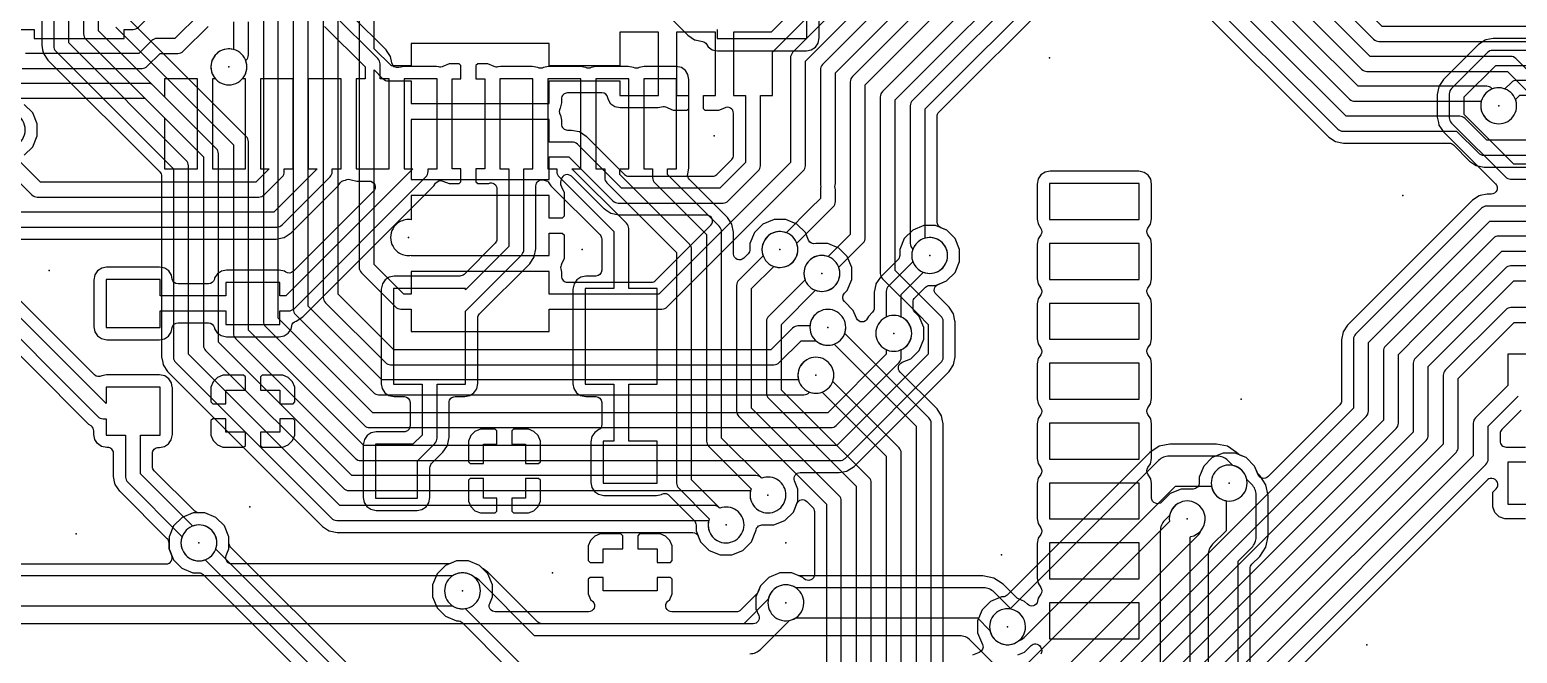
# Model space of a CAD drawing. Header units: millimetres. Extents: x 41 to 126, y -73 to -17.
# Drawn here: x 59.47 to 84.31, y -44.54 to -34.13 of the extents above; entities that cross this region are included whole.
import ezdxf

# ---------------------------------------------------------------- set-up
doc = ezdxf.new("R2010")
doc.units = ezdxf.units.MM
for name, color, linetype in [('Bottom', 70, 'Continuous'), ('Holes', 6, 'Continuous'), ('Top', 1, 'Continuous')]:
    doc.layers.add(name, color=color, linetype=linetype)

msp = doc.modelspace()

# ---------------------------------------------------------------- linework, layer by layer
at = {"layer": 'Bottom'}
for points in [[(50.1, -34.125), (59.55, -34.125), (59.55, -34.275), (61.05, -34.275), (61.05, -34.125), (61.2, -34.125, 0.198912), (61.288, -34.088), (61.546, -33.831, 0.522652), (61.95, -33.55, 0.57735), (61.5, -33.29, 0.365828), (61.369, -33.654), (61.148, -33.875), (61.05, -33.875), (61.05, -33.725), (59.55, -33.725), (59.55, -33.875), (50.1, -33.875)], [(69.995, -33.754), (70.463, -34.223), (70.576, -34.298), (70.584, -34.3), (70.708, -34.325, -0.203402), (70.773, -34.369), (70.804, -34.417), (70.871, -34.463), (70.96, -34.481), (72.441, -34.481), (72.523, -34.465), (72.592, -34.421), (72.638, -34.354), (72.656, -34.265), (72.656, -33.734)], [(59.21, -37.625), (63.59, -37.625), (63.716, -37.6), (63.724, -37.598), (63.837, -37.523), (64.623, -36.737), (64.655, -36.688, -0.201605), (64.72, -36.646), (64.749, -36.64, -0.251309), (64.843, -36.637), (64.935, -36.656), (65.143, -36.656, -0.668179), (65.214, -36.827), (63.876, -38.164, -0.360727), (63.749, -38.176), (63.729, -38.162), (63.64, -38.144), (62.759, -38.144), (62.677, -38.16), (62.608, -38.204), (62.562, -38.271), (62.557, -38.295, -0.35683), (62.459, -38.375), (61.951, -38.375, -0.360729), (61.853, -38.293), (61.84, -38.227), (61.796, -38.158), (61.729, -38.112), (61.64, -38.094), (60.759, -38.094), (60.677, -38.11), (60.608, -38.154), (60.562, -38.221), (60.544, -38.31), (60.544, -39.091), (60.56, -39.173), (60.604, -39.242), (60.671, -39.288), (60.76, -39.306), (61.641, -39.306), (61.723, -39.29), (61.792, -39.246), (61.838, -39.179), (61.853, -39.105, -0.356832), (61.951, -39.025), (62.458, -39.025, -0.360726), (62.557, -39.107), (62.56, -39.123), (62.604, -39.192), (62.671, -39.238), (62.76, -39.256), (63.641, -39.256), (63.723, -39.24), (63.792, -39.196), (63.838, -39.129), (63.849, -39.076, -0.292346), (63.923, -38.999), (64.037, -38.923), (66.223, -36.737), (66.251, -36.694, -0.357807), (66.373, -36.657), (66.475, -36.7), (66.646, -36.7), (66.675, -36.671), (66.675, -36.45), (66.525, -36.45), (66.525, -34.95), (66.675, -34.95), (66.675, -34.729), (66.646, -34.7), (66.475, -34.7), (66.374, -34.742, -0.177163), (66.306, -34.752), (66.265, -34.744), (65.734, -34.744), (65.636, -34.763, -0.411185), (65.52, -34.684), (65.498, -34.576), (65.443, -34.493), (65.423, -34.463), (64.855, -33.896, -0.668179)], [(62.312, -33.862), (61.898, -34.275), (61.6, -34.275, 0.198912), (61.512, -34.312), (61.298, -34.525), (59.402, -34.525)], [(64.398, -34.075), (65.075, -34.752), (65.075, -34.95), (64.925, -34.95), (64.925, -36.45), (65.475, -36.45), (65.475, -34.95), (65.325, -34.95), (65.325, -34.7, 0.198912), (65.288, -34.612), (64.538, -33.862, 0.198912)], [(59.35, -34.775), (61.35, -34.775, 0.198913), (61.438, -34.738), (61.652, -34.525), (61.95, -34.525, 0.198912), (62.038, -34.488), (62.452, -34.075)], [(87.39, -34.275), (83.91, -34.275), (83.784, -34.3), (83.776, -34.302), (83.663, -34.377), (83.077, -34.963), (83.002, -35.076), (83, -35.082), (82.975, -35.21), (82.975, -35.59), (82.993, -35.68), (83.002, -35.724), (83.077, -35.837), (83.945, -36.704, -0.668178), (83.874, -36.875), (83.81, -36.875), (83.691, -36.899), (83.676, -36.902), (83.563, -36.977), (82.17, -38.37, -0.00094), (82.17, -38.37), (81.477, -39.063), (81.402, -39.176), (81.375, -39.31), (81.375, -40.324, -0.198912), (81.346, -40.395), (80.147, -41.594, -0.534792), (79.984, -41.561), (79.924, -41.417), (79.784, -41.276), (79.681, -41.234, -0.098271), (79.648, -41.212), (79.625, -41.189), (79.471, -41.086), (79.29, -41.05), (78.51, -41.05), (78.329, -41.086), (78.175, -41.189), (75.793, -43.571, -0.19914), (75.722, -43.6), (75.701, -43.6), (75.517, -43.676), (75.376, -43.816), (75.3, -44), (75.3, -44.199), (75.383, -44.399, -0.414213), (75.328, -44.53), (75.217, -44.576)], [(87.4, -34.475), (83.9, -34.475, 0.198912), (83.812, -34.512), (83.212, -35.112, 0.198912), (83.175, -35.2), (83.175, -35.6, 0.198912), (83.212, -35.688), (84.112, -36.588, 0.198912), (84.2, -36.625), (85.727, -36.625, 0.155593)], [(74.725, -45.527), (74.725, -40.71), (74.71, -40.632), (74.698, -40.576), (74.623, -40.463), (74.006, -39.847, -0.534791), (74.039, -39.684), (74.183, -39.624), (74.324, -39.484), (74.4, -39.3), (74.4, -39.101), (74.324, -38.917), (74.254, -38.847, -0.198685), (74.225, -38.776), (74.225, -38.676, -0.198912), (74.254, -38.605), (74.43, -38.429, -0.19914), (74.501, -38.4), (74.599, -38.4), (74.783, -38.324), (74.924, -38.184), (75, -38), (75, -37.801), (74.924, -37.617), (74.784, -37.476), (74.6, -37.4), (74.401, -37.4), (74.217, -37.476), (74.076, -37.616), (74, -37.8), (74, -37.899, -0.198685), (73.971, -37.97), (73.677, -38.263), (73.602, -38.376), (73.6, -38.382), (73.575, -38.51), (73.575, -38.776, -0.19914), (73.546, -38.847), (73.476, -38.916), (73.463, -38.948, -0.668179), (73.278, -38.948), (73.224, -38.817), (73.078, -38.671, -0.414212), (73.078, -38.529), (73.124, -38.484), (73.2, -38.3), (73.2, -38.101), (73.124, -37.917), (72.984, -37.776), (72.8, -37.7), (72.6, -37.7, -0.39406), (72.476, -37.643), (72.424, -37.517), (72.284, -37.376), (72.1, -37.3), (71.901, -37.3), (71.717, -37.376), (71.576, -37.516), (71.5, -37.7), (71.5, -37.799, -0.198685), (71.471, -37.87), (71.396, -37.945, -0.668179), (71.225, -37.874), (71.225, -37.51), (71.198, -37.376), (71.134, -37.281), (71.123, -37.263), (70.488, -36.629, -0.251405), (70.461, -36.538), (70.481, -36.44), (70.481, -34.959), (70.465, -34.877), (70.421, -34.808), (70.354, -34.762), (70.265, -34.744), (69.734, -34.744), (69.651, -34.76, -0.25131), (69.557, -34.763), (69.465, -34.744), (68.934, -34.744), (68.851, -34.76, -0.25131), (68.757, -34.763), (68.665, -34.744), (68.134, -34.744), (68.051, -34.76, -0.25131), (67.957, -34.763), (67.865, -34.744), (67.334, -34.744), (67.292, -34.752, -0.164207), (67.229, -34.743), (67.125, -34.7), (66.954, -34.7), (66.925, -34.729), (66.925, -34.95), (67.075, -34.95), (67.075, -36.45), (66.925, -36.45), (66.925, -36.671), (66.954, -36.7), (67.125, -36.7), (67.137, -36.695, -0.534509), (67.275, -36.787), (67.275, -37.624, -0.198912), (67.246, -37.695), (66.726, -38.215, -0.198912), (66.655, -38.244), (65.559, -38.244), (65.477, -38.26), (65.408, -38.304), (65.362, -38.371), (65.344, -38.46), (65.344, -40.041), (65.36, -40.123), (65.404, -40.192), (65.471, -40.238), (65.56, -40.256), (65.725, -40.256, -0.414213), (65.825, -40.356), (65.825, -40.744, -0.414214), (65.725, -40.844), (65.259, -40.844), (65.177, -40.86), (65.108, -40.904), (65.062, -40.971), (65.044, -41.06), (65.044, -41.941), (65.06, -42.023), (65.104, -42.092), (65.171, -42.138), (65.26, -42.156), (65.941, -42.156), (66.023, -42.14), (66.092, -42.096), (66.138, -42.029), (66.156, -41.94), (66.156, -41.612), (66.156, -41.445, -0.198912), (66.185, -41.374), (66.373, -41.187), (66.437, -41.091), (66.448, -41.074), (66.471, -40.961), (66.475, -40.94), (66.475, -40.356, -0.414214), (66.575, -40.256), (66.741, -40.256), (66.823, -40.24), (66.892, -40.196), (66.938, -40.129), (66.956, -40.04), (66.956, -38.945, -0.198913), (66.985, -38.874), (67.823, -38.037), (67.898, -37.924), (67.925, -37.79), (67.925, -36.736, -0.474022), (68.045, -36.638), (68.081, -36.645, -0.198015), (68.144, -36.687), (68.177, -36.737), (68.996, -37.555, -0.198912), (69.025, -37.626), (69.025, -38.144, -0.414213), (68.925, -38.244), (68.759, -38.244), (68.677, -38.26), (68.608, -38.304), (68.562, -38.371), (68.544, -38.46), (68.544, -40.041), (68.56, -40.123), (68.604, -40.192), (68.671, -40.238), (68.76, -40.256), (68.925, -40.256, -0.414213), (69.025, -40.356), (69.025, -40.724, -0.255079), (68.979, -40.808), (68.908, -40.854), (68.862, -40.921), (68.844, -41.01), (68.844, -41.691), (68.86, -41.773), (68.904, -41.842), (68.971, -41.888), (69.06, -41.906), (69.941, -41.906), (70.023, -41.89), (70.027, -41.888, -0.409165), (70.164, -41.917), (70.177, -41.937), (70.571, -42.33, -0.19914), (70.6, -42.401), (70.6, -42.499), (70.676, -42.683), (70.816, -42.824), (71, -42.9), (71.199, -42.9), (71.383, -42.824), (71.524, -42.684), (71.6, -42.5, -0.41422), (71.7, -42.4), (71.899, -42.4), (72.083, -42.324), (72.224, -42.184), (72.284, -42.039, -0.534224), (72.447, -42.006), (72.47, -42.029), (72.546, -42.105, -0.198911), (72.575, -42.176), (72.575, -43.226, -0.668496), (72.404, -43.297), (72.384, -43.276), (72.2, -43.2), (72.001, -43.2), (71.817, -43.276), (71.676, -43.416), (71.634, -43.519, -0.098271), (71.612, -43.552), (71.343, -43.821, -0.198912), (71.272, -43.85), (70.195, -43.85, -0.668182), (70.124, -43.679), (70.162, -43.642), (70.2, -43.55), (70.2, -43.304), (70.171, -43.275), (69.95, -43.275), (69.95, -43.5), (69.05, -43.5), (69.05, -43.275), (68.829, -43.275), (68.8, -43.304), (68.8, -43.55), (68.838, -43.642), (68.876, -43.679, -0.668181), (68.805, -43.85), (67.246, -43.85, -0.534791), (67.154, -43.712), (67.2, -43.6), (67.2, -43.401), (67.124, -43.217), (66.984, -43.076), (66.8, -43), (66.601, -43), (66.498, -43.042, -0.098271), (66.46, -43.05), (62.846, -43.05, -0.534791), (62.754, -42.912), (62.8, -42.8), (62.8, -42.73), (62.8, -42.601), (62.724, -42.417), (62.584, -42.276), (62.4, -42.2), (62.301, -42.2, -0.198684), (62.23, -42.171), (61.554, -41.495, -0.198912), (61.525, -41.424), (61.525, -41.206, -0.414214), (61.625, -41.106), (61.641, -41.106), (61.723, -41.09), (61.792, -41.046), (61.838, -40.979), (61.856, -40.89), (61.856, -40.612), (61.856, -40.109), (61.854, -40.099), (61.84, -40.027), (61.796, -39.958), (61.729, -39.912), (61.64, -39.894), (60.759, -39.894), (60.676, -39.91, -0.343964), (60.554, -39.895), (58.837, -38.177)], [(59.15, -35.275), (61.398, -35.275), (61.725, -35.602), (61.725, -36.45), (62.275, -36.45), (62.275, -34.95), (61.725, -34.95), (61.725, -35.248), (61.538, -35.062, 0.198912), (61.45, -35.025), (59.202, -35.025)], [(59.2, -37.425), (61.5, -37.425), (62.4, -37.425), (63.6, -37.425, 0.198912), (63.688, -37.388), (64.488, -36.588, 0.198912), (64.525, -36.5), (64.525, -36.45), (64.675, -36.45), (64.675, -34.95), (64.125, -34.95), (64.125, -36.45), (64.273, -36.45), (63.548, -37.175), (62.4, -37.175), (61.5, -37.175), (59.252, -37.175)], [(100.9, -37.075), (83.8, -37.075, 0.198912), (83.712, -37.112), (82.312, -38.512), (81.612, -39.212, 0.198912), (81.575, -39.3), (81.575, -40.448), (76.148, -45.875), (75.473, -45.875, 0.441969), (75.05, -45.74, 0.57735), (75.05, -46.26, 0.441969), (75.473, -46.125), (76.2, -46.125, 0.198912), (76.288, -46.088), (81.788, -40.588, 0.198912), (81.825, -40.5), (81.825, -39.352), (82.488, -38.688), (83.852, -37.325), (100.848, -37.325)], [(73.025, -46.1), (73.025, -42, 0.198912), (72.988, -41.912), (72.788, -41.712), (72.588, -41.512), (72.088, -41.012), (71.525, -40.448), (71.525, -38.452), (71.896, -38.081, 0.522652), (72.3, -37.8, 0.57735), (71.85, -37.54, 0.365828), (71.719, -37.904), (71.312, -38.312, 0.198912), (71.275, -38.4), (71.275, -40.5, 0.198912), (71.312, -40.588), (71.912, -41.188), (72.412, -41.688), (72.612, -41.888), (72.775, -42.052), (72.775, -46.1)], [(100.7, -37.575), (84, -37.575, 0.198913), (83.912, -37.612), (82.512, -39.012), (82.112, -39.412, 0.198912), (82.075, -39.5), (82.075, -40.5), (82.075, -40.648), (79.312, -43.412), (75.748, -46.975), (75.573, -46.975, 0.441969), (75.15, -46.84, 0.57735), (75.15, -47.36, 0.441969), (75.573, -47.225), (75.8, -47.225, 0.198912), (75.888, -47.188), (79.488, -43.588), (82.288, -40.788, 0.198912), (82.325, -40.7), (82.325, -40.5), (82.325, -39.552), (82.688, -39.188), (84.052, -37.825), (100.648, -37.825)], [(73.525, -50.1), (73.525, -41.7, 0.198912), (73.488, -41.612), (72.888, -41.012), (72.025, -40.148), (72.025, -39.052), (72.596, -38.481, 0.522652), (73, -38.2, 0.57735), (72.55, -37.94, 0.365828), (72.419, -38.304), (71.812, -38.912, 0.198912), (71.775, -39), (71.775, -40.2, 0.198913), (71.812, -40.288), (72.712, -41.188), (73.275, -41.752), (73.275, -50.048)], [(88, -38.075), (84.2, -38.075, 0.198913), (84.112, -38.112), (82.612, -39.612, 0.198912), (82.575, -39.7), (82.575, -40.4), (82.575, -40.848), (79.312, -44.112), (75.548, -47.875), (75.373, -47.875, 0.441969), (74.95, -47.74, 0.57735), (74.95, -48.26, 0.441969), (75.373, -48.125), (75.6, -48.125, 0.198912), (75.688, -48.088), (79.488, -44.288), (82.788, -40.988, 0.198912), (82.825, -40.9), (82.825, -40.4), (82.825, -39.752), (84.252, -38.325), (87.875, -38.325)], [(58.548, -38.525), (60.612, -40.588, 0.198912), (60.7, -40.625), (60.75, -40.625), (60.75, -40.9), (61.075, -40.9), (61.075, -41.6, 0.198912), (61.112, -41.688), (62.019, -42.596, 0.365828), (62.15, -42.96, 0.57735), (62.6, -42.7, 0.522652), (62.196, -42.419), (61.325, -41.548), (61.325, -40.9), (61.65, -40.9), (61.65, -40.1), (60.75, -40.1), (60.75, -40.373), (58.688, -38.312, 0.198912)], [(58.728, -43.05), (61.754, -43.05, 0.534231), (61.847, -42.912), (61.8, -42.799), (61.8, -42.701, 0.19914), (61.771, -42.63), (60.977, -41.837), (60.902, -41.724), (60.898, -41.705), (60.875, -41.59), (60.875, -41.206, 0.414214), (60.775, -41.106), (60.76, -41.106), (60.671, -41.088), (60.604, -41.042), (60.56, -40.973), (60.544, -40.891), (60.544, -40.83, 0.250488), (60.5, -40.747), (60.463, -40.723), (58.495, -38.754, 0.198912)], [(74.525, -50.6), (74.525, -40.8), (74.525, -40.7, 0.198912), (74.488, -40.612), (73.081, -39.204, 0.089141), (73.1, -39.1, 0.57735), (72.65, -38.84, 0.57735), (72.65, -39.36, 0.223415), (72.904, -39.381), (74.275, -40.752), (74.275, -40.8), (74.275, -50.6)], [(86.025, -38.77), (84.205, -38.77, 0.198912), (84.117, -38.807), (83.112, -39.812, 0.198912), (83.075, -39.9), (83.075, -40.7), (83.075, -41.048), (79.662, -44.462), (75.812, -48.312), (75.423, -48.7, 0.354795), (75.05, -48.64, 0.57735), (75.05, -49.16, 0.479053), (75.486, -48.991, 0.006839), (75.488, -48.988), (75.988, -48.488), (79.838, -44.638), (83.288, -41.188, 0.198912), (83.325, -41.1), (83.325, -40.7), (83.325, -39.952), (84.257, -39.02), (86.025, -39.02)], [(74.025, -53.6), (74.025, -41.8), (74.025, -41.4), (74.025, -41.2, 0.198913), (73.988, -41.112), (72.888, -40.012), (72.881, -40.004, 0.089141), (72.9, -39.9, 0.57735), (72.45, -39.64, 0.57735), (72.45, -40.16, 0.223415), (72.704, -40.181), (72.712, -40.188), (73.775, -41.252), (73.775, -41.4), (73.775, -41.8), (73.775, -53.548)], [(85.05, -39.55), (84.15, -39.55), (84.15, -40.073), (83.612, -40.612, 0.198912), (83.575, -40.7), (83.575, -41.2), (83.575, -41.248), (79.862, -44.962)], [(80.038, -45.138), (83.788, -41.388, 0.198912), (83.825, -41.3), (83.825, -41.2), (83.825, -40.752), (84.327, -40.25)], [(84.374, -40.485), (84.054, -40.805, 0.198912), (84.025, -40.876), (84.025, -41, 0.414214), (84.125, -41.1), (84.446, -41.1)], [(84.446, -42.3), (84.1, -42.3), (84.008, -42.262), (83.938, -42.192), (83.9, -42.1), (83.9, -41.854), (83.958, -41.796, 0.668179), (83.887, -41.625), (83.876, -41.625, 0.198912), (83.805, -41.654), (80.555, -44.904, 0.668179), (80.626, -45.075), (85.924, -45.075, 0.198912)], [(59.3, -43.75), (66.534, -43.75, 0.015523), (66.55, -43.76, 0.57735), (67, -43.5, 0.57735), (66.55, -43.24, 0.015523), (66.534, -43.25), (59.3, -43.25)], [(71.5, -44.55, 0.198912), (71.677, -44.477), (72.16, -43.994, 0.356858), (72.4, -43.7, 0.57735), (71.95, -43.44, 0.215099), (71.806, -43.64), (71.396, -44.05), (63.2, -44.05), (58.7, -44.05), (57.1, -44.05, 0.198912), (56.923, -44.123), (56.196, -44.85)]]:
    msp.add_lwpolyline(points, format="xyb", dxfattribs=at)
for points in [[(70.95, -34.125), (70.95, -34.275), (72.45, -34.275), (72.45, -33.725)], [(85.727, -36.375), (84.252, -36.375), (83.425, -35.548), (83.425, -35.252), (83.952, -34.725), (87.348, -34.725)], [(84.475, -41.35), (84.15, -41.35), (84.15, -42.05), (84.475, -42.05)]]:
    msp.add_lwpolyline(points, dxfattribs=at)
for points in [[(63.024, -34.95, 0.184483), (63.1, -34.75, 0.57735), (62.65, -34.49, 0.47596), (62.576, -34.95), (62.525, -34.95), (62.525, -36.45), (63.075, -36.45), (63.075, -34.95)], [(63.725, -36.5), (63.725, -36.45), (63.875, -36.45), (63.875, -34.95), (63.325, -34.95), (63.325, -36.45), (63.473, -36.45), (63.248, -36.675), (61.8, -36.675), (59.652, -36.675), (59.225, -36.248), (59.225, -36.073, 0.293253), (59.4, -35.8, 0.57735), (58.95, -35.54, 0.57735), (58.95, -36.06, 0.02346), (58.975, -36.073), (58.975, -36.3, 0.198912), (59.012, -36.388), (59.512, -36.888, 0.198912), (59.6, -36.925), (61.8, -36.925), (63.3, -36.925, 0.198912), (63.388, -36.888), (63.688, -36.588, 0.198912)], [(66.125, -36.5), (66.125, -36.45), (66.275, -36.45), (66.275, -34.95), (65.725, -34.95), (65.725, -36.45), (65.873, -36.45), (63.748, -38.575), (63.65, -38.575), (63.65, -38.35), (62.75, -38.35), (62.75, -38.575), (61.65, -38.575), (61.65, -38.3), (60.75, -38.3), (60.75, -39.1), (61.65, -39.1), (61.65, -38.825), (62.75, -38.825), (62.75, -39.05), (63.65, -39.05), (63.65, -38.825), (63.8, -38.825, 0.198913), (63.888, -38.788), (66.088, -36.588, 0.198912)], [(66.275, -40.05), (66.75, -40.05), (66.75, -38.827), (67.688, -37.888, 0.198912), (67.725, -37.8), (67.725, -36.45), (67.875, -36.45), (67.875, -34.95), (67.325, -34.95), (67.325, -36.45), (67.475, -36.45), (67.475, -37.748), (66.75, -38.473), (66.75, -38.45), (65.55, -38.45), (65.55, -40.05), (66.025, -40.05), (66.025, -40.898), (65.873, -41.05), (65.25, -41.05), (65.25, -41.95), (65.95, -41.95), (65.95, -41.327), (66.238, -41.038, 0.198912), (66.275, -40.95)], [(68.275, -36.5, 0.198913), (68.312, -36.588), (69.225, -37.502), (69.225, -38.45), (68.75, -38.45), (68.75, -40.05), (69.225, -40.05), (69.225, -41), (69.05, -41), (69.05, -41.7), (69.95, -41.7), (69.95, -41), (69.475, -41), (69.475, -40.05), (69.95, -40.05), (69.95, -38.45), (69.475, -38.45), (69.475, -37.45, 0.198912), (69.438, -37.362), (68.527, -36.45), (68.675, -36.45), (68.675, -34.95), (68.125, -34.95), (68.125, -36.45), (68.275, -36.45)], [(70.996, -42.119), (70.525, -41.648), (70.525, -37.8, 0.198912), (70.488, -37.712), (69.325, -36.548), (69.325, -36.45), (69.475, -36.45), (69.475, -34.95), (68.925, -34.95), (68.925, -36.45), (69.075, -36.45), (69.075, -36.6, 0.198912), (69.112, -36.688), (70.275, -37.852), (70.275, -41.7, 0.198912), (70.312, -41.788), (70.819, -42.296, 0.365828), (70.95, -42.66, 0.57735), (71.4, -42.4, 0.522652)], [(71.696, -41.619), (71.025, -40.948), (71.025, -37.5, 0.198912), (70.988, -37.412), (70.125, -36.548), (70.125, -36.45), (70.275, -36.45), (70.275, -34.95), (69.725, -34.95), (69.725, -36.45), (69.875, -36.45), (69.875, -36.6, 0.198912), (69.912, -36.688), (70.775, -37.552), (70.775, -41, 0.198913), (70.812, -41.088), (71.519, -41.796, 0.365828), (71.65, -42.16, 0.57735), (72.1, -41.9, 0.522652)], [(99.688, -35.788), (99.696, -35.781, 0.522652), (100.1, -35.5, 0.57735), (99.65, -35.24, 0.336914), (99.51, -35.575), (87.852, -35.575), (87.288, -35.012, 0.198912), (87.2, -34.975), (84.3, -34.975, 0.198913), (84.212, -35.012), (84.104, -35.119, 0.223415), (83.85, -35.14, 0.57735), (83.85, -35.66, 0.57735), (84.3, -35.4, 0.089141), (84.281, -35.296), (84.352, -35.225), (87.148, -35.225), (87.712, -35.788, 0.198912), (87.8, -35.825), (99.6, -35.825, 0.198912)], [(73.775, -38.5), (73.775, -38.927, 0.02346), (73.75, -38.94, 0.57735), (73.75, -39.46, 0.57735), (74.2, -39.2, 0.293253), (74.025, -38.927), (74.025, -38.552), (74.396, -38.181, 0.522652), (74.8, -37.9, 0.57735), (74.35, -37.64, 0.365828), (74.219, -38.004), (73.812, -38.412, 0.198912)], [(79.477, -41.323, 0.198912), (79.3, -41.25), (78.5, -41.25, 0.198912), (78.323, -41.323), (75.843, -43.803, 0.168687), (75.65, -43.84, 0.57735), (75.65, -44.36, 0.308988), (75.987, -44.334, 0.107366), (76.077, -44.277), (78.604, -41.75), (79.196, -41.75), (79.206, -41.76, 0.215099), (79.35, -41.96, 0.57735), (79.8, -41.7, 0.356858), (79.56, -41.406)], [(76.2, -45.25, 0.198912), (76.377, -45.177), (78.977, -42.577, 0.107366), (79.034, -42.487, 0.170404), (79.1, -42.3, 0.57735), (78.65, -42.04, 0.307161), (78.503, -42.343), (76.096, -44.75), (75.666, -44.75, 0.284656), (75.35, -44.74, 0.57735), (75.35, -45.26, 0.284656), (75.666, -45.25)]]:
    msp.add_lwpolyline(points, format="xyb", close=True, dxfattribs=at)
for points in [[(62.75, -40.375), (62.75, -40.15), (63.075, -40.15), (63.075, -39.929), (63.046, -39.9), (62.7, -39.9), (62.608, -39.938), (62.538, -40.008), (62.5, -40.1), (62.5, -40.346), (62.529, -40.375)], [(63.325, -40.15), (63.65, -40.15), (63.65, -40.375), (63.871, -40.375), (63.9, -40.346), (63.9, -40.1), (63.862, -40.008), (63.792, -39.938), (63.7, -39.9), (63.354, -39.9), (63.325, -39.929)], [(63.075, -40.85), (62.75, -40.85), (62.75, -40.625), (62.529, -40.625), (62.5, -40.654), (62.5, -40.9), (62.538, -40.992), (62.608, -41.062), (62.7, -41.1), (63.046, -41.1), (63.075, -41.071)], [(63.325, -40.85), (63.325, -41.071), (63.354, -41.1), (63.7, -41.1), (63.792, -41.062), (63.862, -40.992), (63.9, -40.9), (63.9, -40.654), (63.871, -40.625), (63.65, -40.625), (63.65, -40.85)], [(67.05, -41.375), (67.05, -41.05), (67.275, -41.05), (67.275, -40.829), (67.246, -40.8), (67, -40.8), (66.908, -40.838), (66.838, -40.908), (66.8, -41), (66.8, -41.346), (66.829, -41.375)], [(67.525, -41.05), (67.75, -41.05), (67.75, -41.375), (67.971, -41.375), (68, -41.346), (68, -41), (67.962, -40.908), (67.892, -40.838), (67.8, -40.8), (67.554, -40.8), (67.525, -40.829)], [(67.275, -41.95), (67.05, -41.95), (67.05, -41.625), (66.829, -41.625), (66.8, -41.654), (66.8, -42), (66.838, -42.092), (66.908, -42.162), (67, -42.2), (67.246, -42.2), (67.275, -42.171)], [(67.75, -41.625), (67.75, -41.95), (67.525, -41.95), (67.525, -42.171), (67.554, -42.2), (67.8, -42.2), (67.892, -42.162), (67.962, -42.092), (68, -42), (68, -41.654), (67.971, -41.625)], [(69.05, -43.025), (69.05, -42.8), (69.375, -42.8), (69.375, -42.579), (69.346, -42.55), (69, -42.55), (68.908, -42.588), (68.838, -42.658), (68.8, -42.75), (68.8, -42.996), (68.829, -43.025)], [(69.95, -43.025), (70.171, -43.025), (70.2, -42.996), (70.2, -42.75), (70.162, -42.658), (70.092, -42.588), (70, -42.55), (69.654, -42.55), (69.625, -42.579), (69.625, -42.8), (69.95, -42.8)]]:
    msp.add_lwpolyline(points, close=True, dxfattribs=at)
at = {"layer": 'Holes'}
for p in [(62.8, -34.75), (76.5, -34.6), (84, -35.4), (70.9, -35.9), (82.4, -36.9), (65.8, -37.6), (68.7, -37.8), (72, -37.8), (74.5, -37.9), (59.8, -38.15), (72.7, -38.2), (72.8, -39.1), (73.9, -39.2), (72.6, -39.9), (79.7, -40.3), (79.5, -41.7), (71.8, -41.9), (63.15, -42.1), (71.1, -42.4), (78.8, -42.3), (60.25, -42.55), (62.3, -42.7), (72.1, -42.7), (75.7, -42.9), (68.2, -43.2), (66.7, -43.5), (72.1, -43.7), (75.8, -44.1), (81.8, -44.4)]:
    msp.add_point(p, dxfattribs=at)
at = {"layer": 'Top'}
for points in [[(59.675, -24.976), (59.675, -34.39), (59.69, -34.468), (59.702, -34.524), (59.777, -34.637), (61.646, -36.505, -0.198912), (61.675, -36.576), (61.675, -39.59), (61.695, -39.689), (61.702, -39.724), (61.777, -39.837), (64.363, -42.423), (64.447, -42.479), (64.476, -42.498), (64.61, -42.525), (70.544, -42.525, -0.303585), (70.636, -42.587), (70.676, -42.683), (70.816, -42.824), (71, -42.9), (71.199, -42.9), (71.383, -42.824), (71.524, -42.684), (71.6, -42.5, -0.41422), (71.7, -42.4), (71.899, -42.4), (72.083, -42.324), (72.224, -42.184), (72.3, -42), (72.3, -41.801), (72.243, -41.663, -0.534231), (72.336, -41.525), (72.99, -41.525), (73.116, -41.5), (73.124, -41.498), (73.237, -41.423), (74.823, -39.837), (74.898, -39.724), (74.925, -39.59), (74.925, -39.01), (74.921, -38.99), (74.898, -38.876), (74.823, -38.763), (74.63, -38.57), (74.606, -38.547, -0.534792), (74.639, -38.384), (74.783, -38.324), (74.924, -38.184), (75, -38), (75, -37.801), (74.924, -37.617), (74.784, -37.476), (74.687, -37.436, -0.303108), (74.625, -37.344), (74.625, -35.576, -0.198912), (74.654, -35.505), (76.605, -33.554, -0.198912)], [(63.375, -28.2), (63.375, -39, 0.198912), (63.412, -39.088), (65.062, -40.738, 0.198912), (65.15, -40.775), (72.85, -40.775, 0.198912), (72.938, -40.738), (73.988, -39.688, 0.198912), (74.025, -39.6), (74.025, -39.473, 0.293253), (74.2, -39.2, 0.57735), (73.75, -38.94, 0.57735), (73.75, -39.46, 0.02346), (73.775, -39.473), (73.775, -39.548), (72.798, -40.525), (65.202, -40.525), (63.625, -38.948), (63.625, -28.252)], [(64.975, -29.1), (64.975, -34.5), (64.975, -38.1, 0.198912), (65.012, -38.188), (65.582, -38.758, 0.198912), (65.67, -38.795), (65.845, -38.795), (65.845, -39.17), (68.145, -39.17), (68.145, -38.795), (70.03, -38.795, 0.198912), (70.118, -38.758), (72.388, -36.488, 0.198912), (72.425, -36.4), (72.425, -36.1), (72.425, -35.3), (72.425, -34.652), (75.888, -31.188)], [(75.712, -31.012), (72.212, -34.512, 0.198912), (72.175, -34.6), (72.175, -35.3), (72.175, -36.1), (72.175, -36.348), (69.978, -38.545), (68.145, -38.545), (68.145, -38.17), (65.845, -38.17), (65.845, -38.545), (65.722, -38.545), (65.225, -38.048), (65.225, -34.802), (65.372, -34.948, 0.198912), (65.46, -34.985), (65.845, -34.985), (65.845, -35.36), (68.145, -35.36), (68.145, -34.985), (69.325, -34.985), (69.325, -35.23), (69.975, -35.23), (69.975, -34.17), (69.325, -34.17), (69.325, -34.735), (68.145, -34.735), (68.145, -34.36), (65.845, -34.36), (65.845, -34.735), (65.512, -34.735), (65.225, -34.448), (65.225, -29.152)], [(64.375, -29.9), (64.375, -38.6, 0.198912), (64.412, -38.688), (65.412, -39.688, 0.198912), (65.5, -39.725), (71.9, -39.725, 0.198912), (71.988, -39.688), (72.352, -39.325), (72.602, -39.325, 0.049825), (72.65, -39.36, 0.57735), (73.1, -39.1, 0.57735), (72.65, -38.84, 0.245715), (72.501, -39.075), (72.3, -39.075, 0.198912), (72.212, -39.112), (71.848, -39.475), (65.552, -39.475), (64.625, -38.548), (64.625, -29.9)], [(75.075, -30.948), (71.853, -34.17), (71.225, -34.17), (71.225, -35.23), (71.425, -35.23), (71.425, -36.348), (70.998, -36.775), (69.352, -36.775), (68.618, -36.042, 0.198912), (68.53, -36.005), (68.145, -36.005), (68.145, -35.63), (65.845, -35.63), (65.845, -36.63), (68.145, -36.63), (68.145, -36.255), (68.478, -36.255), (69.212, -36.988, 0.198912), (69.3, -37.025), (71.05, -37.025, 0.198912), (71.138, -36.988), (71.638, -36.488, 0.198912), (71.675, -36.4), (71.675, -35.23), (71.875, -35.23), (71.875, -34.502), (75.288, -31.088, 0.198912)], [(63.875, -31.2), (63.875, -38.8, 0.198912), (63.912, -38.888), (65.162, -40.138), (65.212, -40.188, 0.198913), (65.3, -40.225), (68.4, -40.225), (72.4, -40.225, 0.198912), (72.488, -40.188), (72.496, -40.181, 0.522652), (72.9, -39.9, 0.57735), (72.45, -39.64, 0.336914), (72.31, -39.975), (68.4, -39.975), (65.352, -39.975), (65.338, -39.962), (64.125, -38.748), (64.125, -31.2)], [(75.812, -31.612), (72.712, -34.712, 0.198912), (72.675, -34.8), (72.675, -35.6), (72.675, -36.7, 0.103244), (72.685, -36.75, 0.103244), (72.675, -36.8), (72.675, -36.948), (72.512, -37.112), (72.104, -37.519, 0.223415), (71.85, -37.54, 0.57735), (71.85, -38.06, 0.57735), (72.3, -37.8, 0.089141), (72.281, -37.696), (72.688, -37.288), (72.888, -37.088, 0.198912), (72.925, -37), (72.925, -36.8, 0.103244), (72.915, -36.75, 0.103244), (72.925, -36.7), (72.925, -35.6), (72.925, -34.852), (75.952, -31.825)], [(76.012, -32.112), (73.212, -34.912, 0.198912), (73.175, -35), (73.175, -35.6), (73.175, -37.2), (73.175, -37.548), (72.804, -37.919, 0.223415), (72.55, -37.94, 0.57735), (72.55, -38.46, 0.57735), (73, -38.2, 0.089141), (72.981, -38.096), (73.388, -37.688, 0.198912), (73.425, -37.6), (73.425, -37.2), (73.425, -35.6), (73.425, -35.052), (76.152, -32.325)], [(76.262, -32.612), (73.712, -35.162, 0.198912), (73.675, -35.25), (73.675, -35.3), (73.675, -36), (73.675, -38.2, 0.198913), (73.712, -38.288), (74.312, -38.888), (74.475, -39.052), (74.475, -39.548), (72.948, -41.075), (65.052, -41.075), (63.125, -39.148), (63.125, -36.55), (63.125, -36, 0.198912), (63.088, -35.912), (61.125, -33.948)], [(60.912, -34.088), (62.875, -36.052), (62.875, -36.55), (62.875, -39.2, 0.198912), (62.912, -39.288), (64.912, -41.288, 0.198912), (65, -41.325), (73, -41.325, 0.198912), (73.088, -41.288), (74.688, -39.688, 0.198912), (74.725, -39.6), (74.725, -39, 0.198912), (74.688, -38.912), (74.488, -38.712), (73.925, -38.148), (73.925, -36), (73.925, -35.302), (76.402, -32.825)], [(76.412, -33.112), (74.212, -35.312, 0.198912), (74.175, -35.4), (74.175, -37.7, 0.198912), (74.212, -37.788), (74.219, -37.796, 0.365828), (74.35, -38.16, 0.57735), (74.8, -37.9, 0.490314), (74.425, -37.61), (74.425, -35.452), (76.552, -33.325)], [(84.7, -35.975), (83.802, -35.975), (83.438, -35.612, 0.198912), (83.35, -35.575), (81.452, -35.575), (78.988, -33.112, 0.198912)], [(78.848, -33.325), (81.312, -35.788, 0.198912), (81.4, -35.825), (83.298, -35.825), (83.662, -36.188, 0.198912), (83.75, -36.225), (84.648, -36.225)], [(79.762, -33.538), (81.512, -35.288, 0.198912), (81.6, -35.325), (83.71, -35.325, 0.336914), (83.85, -35.66, 0.57735), (84.3, -35.4, 0.522652), (83.896, -35.119), (83.888, -35.112, 0.198912), (83.8, -35.075), (81.652, -35.075), (79.938, -33.362)], [(59.875, -33.65), (59.875, -34.4, 0.198912), (59.912, -34.488), (61.875, -36.452), (61.875, -37.15), (61.875, -39.6, 0.198912), (61.912, -39.688), (64.512, -42.288, 0.198912), (64.6, -42.325), (70.81, -42.325, 0.336914), (70.95, -42.66, 0.57735), (71.4, -42.4, 0.522652), (70.996, -42.119), (70.988, -42.112, 0.198912), (70.9, -42.075), (64.652, -42.075), (62.125, -39.548), (62.125, -37.15), (62.125, -36.4, 0.198913), (62.088, -36.312), (60.125, -34.348), (60.125, -33.65)], [(60.375, -33.6), (60.375, -34.2, 0.198912), (60.412, -34.288), (62.375, -36.252), (62.375, -37.05), (62.375, -39.4, 0.198913), (62.412, -39.488), (64.712, -41.788, 0.198912), (64.8, -41.825), (71.51, -41.825, 0.336914), (71.65, -42.16, 0.57735), (72.1, -41.9, 0.522652), (71.696, -41.619), (71.688, -41.612, 0.198912), (71.6, -41.575), (64.852, -41.575), (62.625, -39.348), (62.625, -37.05), (62.625, -36.2, 0.198912), (62.588, -36.112), (60.625, -34.148), (60.625, -33.6)], [(78.795, -33.554), (81.163, -35.923), (81.276, -35.998), (81.41, -36.025), (83.174, -36.025, -0.198913), (83.245, -36.054), (83.513, -36.323), (83.58, -36.368), (83.626, -36.398), (83.76, -36.425), (84.524, -36.425, -0.198912)], [(62.875, -34), (62.875, -34.46, 0.196543), (62.65, -34.49, 0.57735), (62.65, -35.01, 0.57735), (63.1, -34.75, 0.089141), (63.081, -34.646), (63.088, -34.638, 0.198912), (63.125, -34.55), (63.125, -34)], [(79.85, -47.369), (79.85, -43.128, -0.198912), (79.879, -43.057), (80.011, -42.925), (80.114, -42.771), (80.15, -42.59), (80.15, -41.91), (80.114, -41.729), (80.011, -41.575), (79.988, -41.552, -0.098712), (79.966, -41.519), (79.924, -41.417), (79.784, -41.276), (79.6, -41.2), (79.401, -41.2), (79.217, -41.276), (79.076, -41.416), (79, -41.6), (79, -41.7, -0.414213), (78.9, -41.8), (78.701, -41.8), (78.517, -41.876), (78.377, -42.016, -0.667863), (78.206, -41.945), (78.206, -41.709), (78.19, -41.627), (78.143, -41.553, -0.30146), (78.145, -41.443), (78.188, -41.379), (78.206, -41.29), (78.206, -40.709), (78.19, -40.627), (78.143, -40.553, -0.30146), (78.145, -40.443), (78.188, -40.379), (78.206, -40.29), (78.206, -39.709), (78.19, -39.627), (78.143, -39.553, -0.301459), (78.145, -39.443), (78.188, -39.379), (78.206, -39.29), (78.206, -38.709), (78.19, -38.627), (78.143, -38.553, -0.30146), (78.145, -38.443), (78.188, -38.379), (78.206, -38.29), (78.206, -37.709), (78.19, -37.627), (78.143, -37.553, -0.30146), (78.145, -37.443), (78.188, -37.379), (78.206, -37.29), (78.206, -36.709), (78.19, -36.627), (78.146, -36.558), (78.079, -36.512), (77.99, -36.494), (76.509, -36.494), (76.427, -36.51), (76.358, -36.554), (76.312, -36.621), (76.294, -36.71), (76.294, -37.291), (76.31, -37.373), (76.357, -37.447, -0.301459), (76.355, -37.557), (76.312, -37.621), (76.294, -37.71), (76.294, -38.291), (76.31, -38.373), (76.357, -38.447, -0.30146), (76.355, -38.557), (76.312, -38.621), (76.294, -38.71), (76.294, -39.291), (76.31, -39.373), (76.357, -39.447, -0.30146), (76.355, -39.557), (76.312, -39.621), (76.294, -39.71), (76.294, -40.291), (76.31, -40.373), (76.357, -40.447, -0.30146), (76.355, -40.557), (76.312, -40.621), (76.294, -40.71), (76.294, -41.291), (76.31, -41.373), (76.357, -41.447, -0.30146), (76.355, -41.557), (76.312, -41.621), (76.294, -41.71), (76.294, -42.291), (76.31, -42.373), (76.357, -42.447, -0.301459), (76.355, -42.557), (76.312, -42.621), (76.294, -42.71), (76.294, -43.291), (76.31, -43.373), (76.357, -43.447, -0.30146), (76.355, -43.557), (76.312, -43.621), (76.301, -43.675, -0.598501), (76.133, -43.725), (76.084, -43.676), (75.981, -43.634, -0.098272), (75.948, -43.612), (75.725, -43.389), (75.571, -43.286), (75.39, -43.25), (72.34, -43.25, -0.098711), (72.302, -43.242), (72.2, -43.2), (72.001, -43.2), (71.817, -43.276), (71.676, -43.416), (71.6, -43.6), (71.6, -43.799), (71.647, -43.912, -0.534231), (71.554, -44.05), (68.028, -44.05, -0.198913), (67.957, -44.021), (67.125, -43.189), (67.045, -43.135, -0.049347), (67.03, -43.123), (66.984, -43.076), (66.8, -43), (66.601, -43), (66.417, -43.076), (66.276, -43.216), (66.2, -43.4), (66.2, -43.599), (66.276, -43.783), (66.416, -43.924), (66.6, -44), (66.622, -44, -0.198683), (66.693, -44.029), (67.475, -44.811)], [(64.93, -44.871), (62.829, -42.77, -0.19914), (62.8, -42.699), (62.8, -42.601), (62.724, -42.417), (62.584, -42.276), (62.4, -42.2), (62.201, -42.2), (62.017, -42.276), (61.876, -42.416), (61.8, -42.6), (61.8, -42.799), (61.876, -42.983), (62.016, -43.124), (62.2, -43.2), (62.299, -43.2, -0.198685), (62.37, -43.229), (64.245, -45.104, -0.668179)], [(78.85, -51.896), (78.85, -42.604), (78.86, -42.594, 0.356858), (79.1, -42.3, 0.57735), (78.65, -42.04, 0.215099), (78.506, -42.24), (78.423, -42.323, 0.198912), (78.35, -42.5), (78.35, -52, 0.198912)], [(75.972, -44.57), (76.083, -44.524), (76.192, -44.415, -0.477992), (76.347, -44.432), (76.357, -44.447, -0.301458), (76.355, -44.557)]]:
    msp.add_lwpolyline(points, format="xyb", dxfattribs=at)
for points in [[(81.912, -34.288, 0.198912), (82, -34.325), (84.648, -34.325), (86.719, -36.396, 0.365828), (86.85, -36.76, 0.57735), (87.3, -36.5, 0.522652), (86.896, -36.219), (84.788, -34.112, 0.198912), (84.7, -34.075), (82.052, -34.075), (80.838, -32.862), (79.85, -31.873, 0.213185), (79.95, -31.65, 0.57735), (79.5, -31.39, 0.57735), (79.5, -31.91, 0.054104), (79.559, -31.936, 0.006839), (79.562, -31.938), (80.662, -33.038)], [(79, -31.775), (78.573, -31.775, 0.441969), (78.15, -31.64, 0.57735), (78.15, -32.16, 0.441969), (78.573, -32.025), (78.948, -32.025), (79.812, -32.888), (81.712, -34.788, 0.198912), (81.8, -34.825), (84.148, -34.825), (85.019, -35.696, 0.365828), (85.15, -36.06, 0.57735), (85.6, -35.8, 0.522652), (85.196, -35.519), (84.288, -34.612, 0.198912), (84.2, -34.575), (81.852, -34.575), (79.988, -32.712), (79.088, -31.812, 0.198912)], [(70.475, -35.23), (70.475, -35.451), (70.446, -35.48), (70.225, -35.48), (70.132, -35.442, 0.223985), (70.05, -35.42), (69.966, -35.436), (69.335, -35.436), (69.246, -35.418), (69.179, -35.372), (69.135, -35.303), (69.128, -35.267, 0.360729), (69.029, -35.185), (68.451, -35.185, 0.414214), (68.351, -35.285), (68.351, -35.35), (68.333, -35.439), (68.333, -35.44, 0.30147), (68.331, -35.55), (68.335, -35.557), (68.351, -35.639), (68.351, -35.705, 0.414214), (68.451, -35.805), (68.52, -35.805), (68.646, -35.83), (68.654, -35.832), (68.767, -35.907), (69.405, -36.546, 0.198912), (69.476, -36.575), (70.874, -36.575, 0.198912), (70.945, -36.546), (71.196, -36.295, 0.198912), (71.225, -36.224), (71.225, -35.525, 0.579515), (71.074, -35.439), (70.975, -35.48), (70.754, -35.48), (70.725, -35.451), (70.725, -35.23), (70.925, -35.23), (70.925, -34.17), (70.275, -34.17), (70.275, -35.23)], [(68.145, -37.525), (68.366, -37.525), (68.395, -37.554), (68.395, -37.95), (68.355, -38.046, 0.196934), (68.34, -38.12), (68.351, -38.179), (68.351, -38.245, 0.414214), (68.451, -38.345), (69.854, -38.345, 0.198912), (69.925, -38.316), (70.845, -37.396, 0.668178), (70.774, -37.225), (69.31, -37.225), (69.176, -37.198), (69.092, -37.142), (69.063, -37.123), (68.518, -36.578, 0.598207), (68.349, -36.628), (68.339, -36.677, 0.206019), (68.355, -36.755), (68.395, -36.85), (68.395, -37.246), (68.366, -37.275), (68.145, -37.275), (68.145, -36.9), (65.845, -36.9), (65.845, -37.303, 0.170156), (65.65, -37.34, 0.57735), (65.65, -37.86, 0.170156), (65.845, -37.897), (65.845, -37.9), (68.145, -37.9)], [(79.223, -42.723, 0.198912), (79.15, -42.9), (79.15, -51.534, 0.432518), (79.25, -51.96, 0.57735), (79.7, -51.7, 0.147477), (79.65, -51.534), (79.65, -43.004), (79.877, -42.777, 0.198912), (79.95, -42.6), (79.95, -41.9, 0.198912), (79.877, -41.723), (79.794, -41.64, 0.512592), (79.35, -41.44, 0.57735), (79.35, -41.96, 0.081149), (79.44, -41.994), (79.45, -42.004), (79.45, -42.496)], [(62.581, -42.804, 0.089141), (62.6, -42.7, 0.57735), (62.15, -42.44, 0.57735), (62.15, -42.96, 0.223415), (62.404, -42.981), (64.719, -45.296, 0.365828), (64.85, -45.66, 0.57735), (65.3, -45.4, 0.522652), (64.896, -45.119)], [(75.177, -44.323, 0.198912), (75, -44.25), (67.904, -44.25), (66.977, -43.323, 0.107367), (66.887, -43.266, 0.308988), (66.55, -43.24, 0.57735), (66.55, -43.76, 0.168687), (66.743, -43.797), (67.623, -44.677, 0.198912), (67.8, -44.75), (74.896, -44.75), (75.206, -45.06, 0.215099), (75.35, -45.26, 0.57735), (75.8, -45, 0.356858), (75.56, -44.706)], [(75.577, -43.523, 0.198912), (75.4, -43.45), (72.266, -43.45, 0.284656), (71.95, -43.44, 0.57735), (71.95, -43.96, 0.284656), (72.266, -43.95), (75.296, -43.95), (75.506, -44.16, 0.215099), (75.65, -44.36, 0.57735), (76.1, -44.1, 0.356858), (75.86, -43.806)]]:
    msp.add_lwpolyline(points, format="xyb", close=True, dxfattribs=at)
msp.add_lwpolyline([(59.383, -36.224), (59.524, -36.084), (59.6, -35.9), (59.6, -35.701), (59.524, -35.517), (59.384, -35.376)], dxfattribs=at)
for points in [[(76.5, -37.3), (78, -37.3), (78, -36.7), (76.5, -36.7)], [(76.5, -38.3), (78, -38.3), (78, -37.7), (76.5, -37.7)], [(76.5, -39.3), (78, -39.3), (78, -38.7), (76.5, -38.7)], [(76.5, -40.3), (78, -40.3), (78, -39.7), (76.5, -39.7)], [(76.5, -41.3), (78, -41.3), (78, -40.7), (76.5, -40.7)], [(76.5, -42.3), (78, -42.3), (78, -41.7), (76.5, -41.7)], [(76.5, -43.3), (78, -43.3), (78, -42.7), (76.5, -42.7)], [(76.5, -44.3), (78, -44.3), (78, -43.7), (76.5, -43.7)]]:
    msp.add_lwpolyline(points, close=True, dxfattribs=at)

doc.saveas('drawing.dxf')
